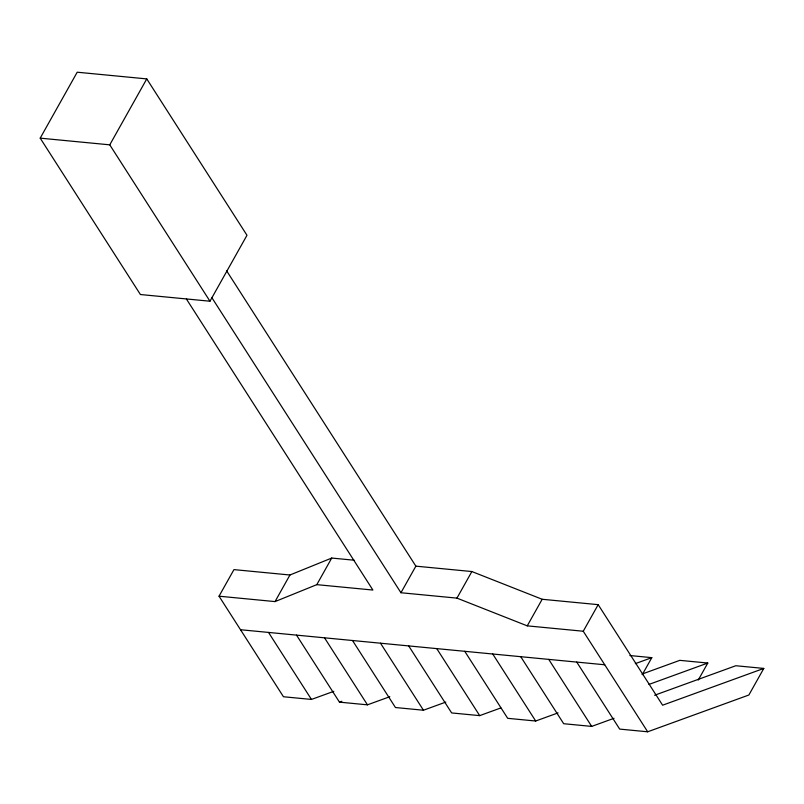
<?xml version="1.0" encoding="UTF-8"?>
<svg xmlns="http://www.w3.org/2000/svg" width="804" height="804" viewBox="0 0 804 804"><rect width="100%" height="100%" fill="white"/><g stroke="black" fill="none" stroke-linecap="round" stroke-linejoin="round"><path stroke-width="1.21" d="M40.2 138.147L77.204 72.209L146.77 78.903L246.979 235.281L209.975 301.219L140.409 294.525L40.2 138.147L109.766 144.841L209.975 301.219M109.766 144.841L146.77 78.903M333.821 691.319L311.46 699.44L283.46 696.746L219.03 596.196L233.954 569.614L289.942 575.001L331.72 558.056L354.162 560.217M219.03 596.196L275.028 601.593L289.942 575.001M275.028 601.593L316.806 584.649L331.72 558.056M654.607 695.239L735.801 665.732L763.8 668.425L748.876 695.008L647.682 731.791L583.252 631.24L527.253 625.854L456.943 598.126L400.945 592.739L415.869 566.157L226.668 270.888M456.943 598.126L471.868 571.543L542.177 599.271L598.176 604.658L662.607 705.208L763.8 668.425M527.253 625.854L542.177 599.271M583.252 631.24L598.176 604.658M642.255 674.667L651.813 657.652L629.894 655.541M698.254 680.053L707.801 663.039L679.802 660.345L642.155 674.033M296.515 635.12L339.459 702.143L341.811 701.279M339.459 702.143L367.458 704.837L389.809 696.706M352.504 640.507L395.457 707.53L423.457 710.223L445.808 702.093M408.703 645.913L451.647 712.937L479.697 715.63L500.872 707.932M635.331 663.632L651.813 657.652M464.752 651.31L507.696 718.324L535.695 721.017L558.046 712.897M648.969 684.425L707.801 663.039M520.741 656.697L563.684 723.711L591.684 726.404L614.045 718.284M415.869 566.157L471.868 571.543M316.806 584.649L372.895 590.046L186.397 298.987M240.517 629.733L604.739 664.777M647.682 731.791L619.683 729.097L576.739 662.084M548.74 659.391L591.684 726.404M492.741 654.004L535.695 721.017M211.743 297.47L400.945 592.739M436.753 648.607L479.697 715.63M380.503 643.2L423.457 710.223M324.514 637.813L367.458 704.837M268.516 632.426L311.46 699.44"/></g></svg>
